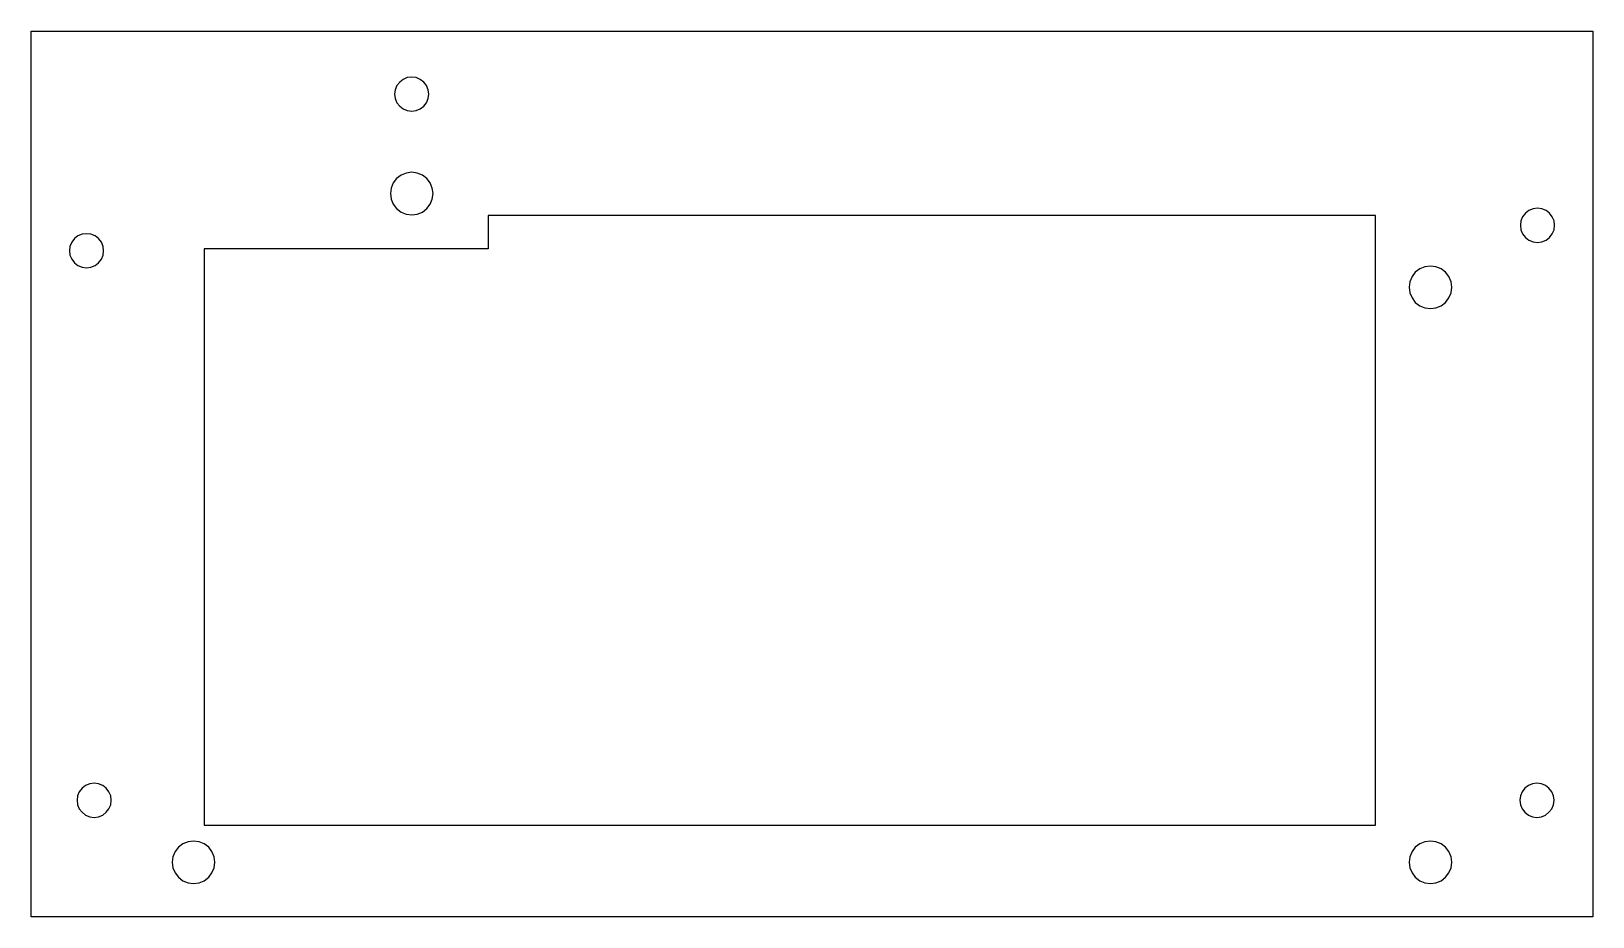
# Model space of a CAD drawing. Header units: metres. Extents: x 0 to 174, y 0 to 99.
import ezdxf

# ---------------------------------------------------------------- set-up
doc = ezdxf.new("R2010")
doc.units = ezdxf.units.M

msp = doc.modelspace()

# ---------------------------------------------------------------- linework, layer by layer
at = {"layer": 'Layer0'}
for points in [[(173.72, 98.52, 0), (173.72, 0, 0), (0, 0, 0), (0, 98.52, 0), (173.72, 98.52, 0)], [(43.28, 89.88, 0), (43.67, 90.18, 0), (43.98, 90.57, 0), (44.17, 91.03, 0), (44.23, 91.52, 0), (44.17, 92.01, 0), (43.98, 92.47, 0), (43.67, 92.87, 0), (43.28, 93.17, 0), (42.82, 93.36, 0), (42.33, 93.42, 0), (41.84, 93.36, 0), (41.38, 93.17, 0), (40.99, 92.87, 0), (40.68, 92.47, 0), (40.49, 92.01, 0), (40.43, 91.52, 0), (40.49, 91.03, 0), (40.68, 90.57, 0), (40.99, 90.18, 0), (41.38, 89.88, 0), (41.84, 89.69, 0), (42.33, 89.62, 0), (42.82, 89.69, 0), (43.28, 89.88, 0)], [(44.01, 78.79, 0), (44.38, 79.28, 0), (44.62, 79.85, 0), (44.7, 80.46, 0), (44.62, 81.08, 0), (44.38, 81.65, 0), (44.01, 82.14, 0), (43.52, 82.52, 0), (42.94, 82.75, 0), (42.33, 82.83, 0), (41.72, 82.75, 0), (41.15, 82.52, 0), (40.65, 82.14, 0), (40.28, 81.65, 0), (40.04, 81.08, 0), (39.96, 80.46, 0), (40.04, 79.85, 0), (40.28, 79.28, 0), (40.65, 78.79, 0), (41.15, 78.41, 0), (41.72, 78.17, 0), (42.33, 78.09, 0), (42.94, 78.17, 0), (43.52, 78.41, 0), (44.01, 78.79, 0)], [(165.73, 77.42, 0), (165.67, 76.93, 0), (165.73, 76.44, 0), (165.92, 75.98, 0), (166.23, 75.59, 0), (166.62, 75.29, 0), (167.08, 75.1, 0), (167.57, 75.03, 0), (168.06, 75.1, 0), (168.52, 75.29, 0), (168.91, 75.59, 0), (169.22, 75.98, 0), (169.41, 76.44, 0), (169.47, 76.93, 0), (169.41, 77.42, 0), (169.22, 77.88, 0), (168.91, 78.28, 0), (168.52, 78.58, 0), (168.06, 78.77, 0), (167.57, 78.83, 0), (167.08, 78.77, 0), (166.62, 78.58, 0), (166.23, 78.28, 0), (165.92, 77.88, 0), (165.73, 77.42, 0)], [(50.82, 78.02, 0), (50.82, 74.33, 0), (19.25, 74.33, 0), (19.25, 10.2, 0), (149.56, 10.2, 0), (149.56, 78.02, 0), (50.82, 78.02, 0)], [(7.99, 73.61, 0), (8.05, 74.1, 0), (7.99, 74.59, 0), (7.8, 75.05, 0), (7.49, 75.45, 0), (7.1, 75.75, 0), (6.64, 75.94, 0), (6.15, 76, 0), (5.66, 75.94, 0), (5.2, 75.75, 0), (4.81, 75.45, 0), (4.5, 75.05, 0), (4.31, 74.59, 0), (4.25, 74.1, 0), (4.31, 73.61, 0), (4.5, 73.15, 0), (4.81, 72.76, 0), (5.2, 72.46, 0), (5.66, 72.27, 0), (6.15, 72.2, 0), (6.64, 72.27, 0), (7.1, 72.46, 0), (7.49, 72.76, 0), (7.8, 73.15, 0), (7.99, 73.61, 0)], [(157.95, 69.42, 0), (158.03, 70.03, 0), (157.95, 70.65, 0), (157.71, 71.22, 0), (157.34, 71.71, 0), (156.84, 72.09, 0), (156.27, 72.32, 0), (155.66, 72.4, 0), (155.05, 72.32, 0), (154.47, 72.09, 0), (153.98, 71.71, 0), (153.61, 71.22, 0), (153.37, 70.65, 0), (153.29, 70.03, 0), (153.37, 69.42, 0), (153.61, 68.85, 0), (153.98, 68.36, 0), (154.47, 67.98, 0), (155.05, 67.74, 0), (155.66, 67.66, 0), (156.27, 67.74, 0), (156.84, 67.98, 0), (157.34, 68.36, 0), (157.71, 68.85, 0), (157.95, 69.42, 0)], [(5.35, 12.01, 0), (5.66, 11.62, 0), (6.05, 11.32, 0), (6.51, 11.13, 0), (7, 11.06, 0), (7.49, 11.13, 0), (7.95, 11.32, 0), (8.34, 11.62, 0), (8.65, 12.01, 0), (8.84, 12.47, 0), (8.9, 12.96, 0), (8.84, 13.45, 0), (8.65, 13.91, 0), (8.34, 14.31, 0), (7.95, 14.61, 0), (7.49, 14.8, 0), (7, 14.86, 0), (6.51, 14.8, 0), (6.05, 14.61, 0), (5.66, 14.31, 0), (5.35, 13.91, 0), (5.16, 13.45, 0), (5.1, 12.96, 0), (5.16, 12.47, 0), (5.35, 12.01, 0)], [(169.41, 12.96, 0), (169.35, 13.45, 0), (169.16, 13.91, 0), (168.85, 14.31, 0), (168.46, 14.61, 0), (168, 14.8, 0), (167.51, 14.86, 0), (167.02, 14.8, 0), (166.56, 14.61, 0), (166.17, 14.31, 0), (165.86, 13.91, 0), (165.67, 13.45, 0), (165.61, 12.96, 0), (165.67, 12.47, 0), (165.86, 12.01, 0), (166.17, 11.62, 0), (166.56, 11.32, 0), (167.02, 11.13, 0), (167.51, 11.06, 0), (168, 11.13, 0), (168.46, 11.32, 0), (168.85, 11.62, 0), (169.16, 12.01, 0), (169.35, 12.47, 0), (169.41, 12.96, 0)], [(16.38, 4.39, 0), (16.88, 4.01, 0), (17.45, 3.77, 0), (18.06, 3.69, 0), (18.67, 3.77, 0), (19.25, 4.01, 0), (19.74, 4.39, 0), (20.11, 4.88, 0), (20.35, 5.45, 0), (20.43, 6.06, 0), (20.35, 6.68, 0), (20.11, 7.25, 0), (19.74, 7.74, 0), (19.25, 8.12, 0), (18.67, 8.35, 0), (18.06, 8.43, 0), (17.45, 8.35, 0), (16.88, 8.12, 0), (16.38, 7.74, 0), (16.01, 7.25, 0), (15.77, 6.68, 0), (15.69, 6.06, 0), (15.77, 5.45, 0), (16.01, 4.88, 0), (16.38, 4.39, 0)], [(153.37, 6.68, 0), (153.29, 6.06, 0), (153.37, 5.45, 0), (153.61, 4.88, 0), (153.98, 4.39, 0), (154.47, 4.01, 0), (155.05, 3.77, 0), (155.66, 3.69, 0), (156.27, 3.77, 0), (156.84, 4.01, 0), (157.34, 4.39, 0), (157.71, 4.88, 0), (157.95, 5.45, 0), (158.03, 6.06, 0), (157.95, 6.68, 0), (157.71, 7.25, 0), (157.34, 7.74, 0), (156.84, 8.12, 0), (156.27, 8.35, 0), (155.66, 8.43, 0), (155.05, 8.35, 0), (154.47, 8.12, 0), (153.98, 7.74, 0), (153.61, 7.25, 0), (153.37, 6.68, 0)]]:
    msp.add_polyline3d(points, dxfattribs=at)

doc.saveas('drawing.dxf')
